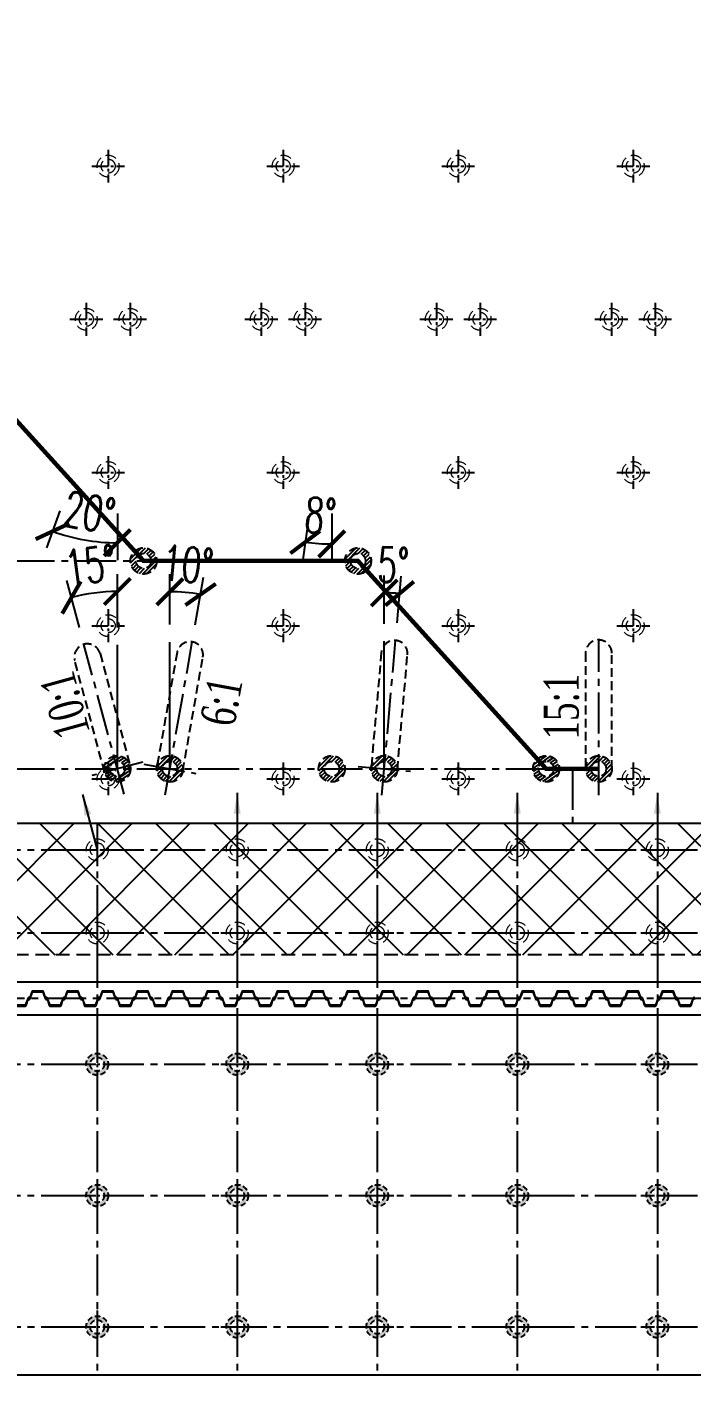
# Model space of a CAD drawing. Extents: x -64479 to 90650, y -38385 to 38270.
# Drawn here: x -25657 to -24139, y 9968 to 13048 of the extents above; entities that cross this region are included whole.
import ezdxf
from ezdxf.enums import TextEntityAlignment as Align

# ---------------------------------------------------------------- set-up
doc = ezdxf.new("R2010")
doc.units = 0
doc.header["$MEASUREMENT"] = 0
for name, pattern in [('CENTER', [2, 1.25, -0.25, 0.25, -0.25]), ('CENTER2', [1.125, 0.75, -0.125, 0.125, -0.125]), ('HIDDEN', [0.375, 0.25, -0.125])]:
    doc.linetypes.add(name, pattern=pattern)
doc.layers.get('0').update_dxf_attribs({"linetype": 'CONTINUOUS'})
for name, color, linetype in [('BORDER', 2, 'CONTINUOUS'), ('CENTER', 9, 'CENTER2'), ('Coc', 2, 'CONTINUOUS'), ('Cochh', 7, 'CONTINUOUS'), ('Cu', 230, 'CONTINUOUS'), ('Dam', 4, 'CONTINUOUS'), ('DIMENSION', 4, 'CONTINUOUS'), ('HATCH', 7, 'CONTINUOUS'), ('HIDDEN', 4, 'HIDDEN'), ('STEEL', 1, 'CONTINUOUS'), ('TEXT', 3, 'CONTINUOUS')]:
    doc.layers.add(name, color=color, linetype=linetype)
doc.layers.add('KHUAT', color=235, linetype='HIDDEN', lineweight=18)
doc.styles.add('DIM', font='romans.shx', dxfattribs={"width": 0.65})
doc.styles.add('THUONG', font='vntimeh.shx')
doc.dimstyles.new('1-400', dxfattribs={"dimscale": 400, "dimtxt": 0.22, "dimasz": 0.12, "dimexe": 0.1, "dimexo": 0.1, "dimgap": 0.08, "dimtad": 1, "dimdec": 0, "dimzin": 0, "dimdsep": 46, "dimtxsty": 'DIM', "dimblk": 'ARCHTICK', "dimcen": 0.15, "dimdle": 0.1, "dimclrd": 4, "dimclre": 7, "dimclrt": 2, "dimaunit": 1, "dimadec": 0, "dimazin": 0, "dimtfac": 1, "dimtdec": 0, "dimtix": 1, "dimtmove": 1, "dimatfit": 3, "dimfxl": 1, "dimtolj": 1, "dimtzin": 0, "dimarcsym": 0})
doc.dimstyles.new('400.Ph', dxfattribs={"dimscale": 400, "dimtxt": 0.2, "dimasz": 0.15, "dimexe": 0.1, "dimexo": 0.1, "dimgap": 0.06, "dimtad": 1, "dimdec": 0, "dimzin": 0, "dimdsep": 46, "dimtxsty": 'DIM', "dimblk": 'ARCHTICK', "dimcen": 0.15, "dimdle": 0.1, "dimclrd": 256, "dimclre": 7, "dimclrt": 6, "dimadec": 0, "dimazin": 0, "dimtfac": 1, "dimtdec": 0, "dimtix": 1, "dimtmove": 0, "dimatfit": 3, "dimldrblk": 'ARCHTICK', "dimfxl": 1, "dimtolj": 1, "dimtzin": 0, "dimarcsym": 0})

# ---------------------------------------------------------------- blocks, each defined once
blk = doc.blocks.new('CocD500_HH')
at = {"layer": 'CENTER', "ltscale": 50}
for p, q in [((0, 37.5), (0, -37.5)), ((-37.5, 0), (37.5, 0))]:
    blk.add_line(p, q, dxfattribs=at)
at = {"layer": 'KHUAT', "ltscale": 100}
for radius in [25, 16]:
    blk.add_circle((0, 0), radius, dxfattribs=at)
blk = doc.blocks.new('cocD500')
at = {"layer": 'HATCH'}
blk.add_blockref('CocD500_HH', (0, 0), dxfattribs=at)
blk = doc.blocks.new('_ArchTick')
at = {"color": 0, "linetype": 'ByBlock', "const_width": 0.15}
blk.add_lwpolyline([(-0.5, -0.5), (0.5, 0.5)], dxfattribs=at)
blk = doc.blocks.new('cocbs')
at = {"layer": 'Coc'}
h = blk.add_hatch(color=256, dxfattribs=at)
h.paths.add_polyline_path([(-46596.3, 9805.7), (-46596.3, 9796.7, -0.414214), (-46580.3, 9780.7), (-46571.3, 9780.7, 0.414214)])
h.paths.add_polyline_path([(-46571.3, 9780.7), (-46580.3, 9780.7, -0.414214), (-46596.3, 9764.7), (-46596.3, 9755.7, 0.414214)])
h.paths.add_polyline_path([(-46612.3, 9780.7), (-46621.3, 9780.7, 0.414214), (-46596.3, 9755.7), (-46596.3, 9764.7, -0.414214)])
h.paths.add_polyline_path([(-46596.3, 9796.7), (-46596.3, 9805.7, 0.414214), (-46621.3, 9780.7), (-46612.3, 9780.7, -0.414214)])
at = {"layer": 'Coc', "color": 8, "linetype": 'HIDDEN', "ltscale": 50}
for radius in [25, 16]:
    blk.add_circle((-46596.3, 9780.7), radius, dxfattribs=at)
at = {"layer": 'Cochh', "linetype": 'CENTER', "ltscale": 25}
for p, q in [((-46596.3, 9818.2), (-46596.3, 9743.2)), ((-46633.8, 9780.7), (-46558.8, 9780.7))]:
    blk.add_line(p, q, dxfattribs=at)
blk = doc.blocks.new('*D34')
at = {"layer": 'DIMENSION', "color": 7, "lineweight": -2}
for p, q in [((-27171.1, 9927.7), (-27171.1, 8409.5)), ((-19981.1, 9927.7), (-19981.1, 8409.5))]:
    blk.add_line(p, q, dxfattribs=at)
at = {"layer": 'DIMENSION', "lineweight": -2}
blk.add_line((-27211.1, 8449.5), (-19941.1, 8449.5), dxfattribs=at)
at = {"layer": 'DIMENSION', "lineweight": -2, "xscale": 60, "yscale": 60, "zscale": 60, "rotation": 180}
blk.add_blockref('_ArchTick', (-27171.1, 8449.5), dxfattribs=at)
at = {"layer": 'DIMENSION', "lineweight": -2, "xscale": 60, "yscale": 60, "zscale": 60}
blk.add_blockref('_ArchTick', (-19981.1, 8449.5), dxfattribs=at)
at = {"layer": 'DIMENSION', "color": 6, "insert": (-23576.1, 8513.5), "char_height": 80, "attachment_point": 5, "style": 'DIM'}
blk.add_mtext('\\A1;7190', dxfattribs=at)
blk = doc.blocks.new('*D158')
at = {"layer": 'DIMENSION', "color": 7, "lineweight": -2}
for p, q in [((-25816.1, 9927.7), (-25816.1, 9580.6)), ((-25496.1, 9927.7), (-25496.1, 9580.6))]:
    blk.add_line(p, q, dxfattribs=at)
at = {"layer": 'DIMENSION', "lineweight": -2}
blk.add_line((-25856.1, 9620.6), (-25456.1, 9620.6), dxfattribs=at)
at = {"layer": 'DIMENSION', "lineweight": -2, "xscale": 60, "yscale": 60, "zscale": 60, "rotation": 180}
blk.add_blockref('_ArchTick', (-25816.1, 9620.6), dxfattribs=at)
at = {"layer": 'DIMENSION', "lineweight": -2, "xscale": 60, "yscale": 60, "zscale": 60}
blk.add_blockref('_ArchTick', (-25496.1, 9620.6), dxfattribs=at)
at = {"layer": 'DIMENSION', "color": 6, "insert": (-25656.1, 9684.6), "char_height": 80, "attachment_point": 5, "style": 'DIM'}
blk.add_mtext('\\A1;320', dxfattribs=at)
blk = doc.blocks.new('*D159')
at = {"layer": 'DIMENSION', "color": 7, "lineweight": -2}
for p, q in [((-25496.1, 9927.7), (-25496.1, 9580.6)), ((-25176.1, 9927.7), (-25176.1, 9580.6))]:
    blk.add_line(p, q, dxfattribs=at)
at = {"layer": 'DIMENSION', "lineweight": -2}
blk.add_line((-25536.1, 9620.6), (-25136.1, 9620.6), dxfattribs=at)
at = {"layer": 'DIMENSION', "lineweight": -2, "xscale": 60, "yscale": 60, "zscale": 60, "rotation": 180}
blk.add_blockref('_ArchTick', (-25496.1, 9620.6), dxfattribs=at)
at = {"layer": 'DIMENSION', "lineweight": -2, "xscale": 60, "yscale": 60, "zscale": 60}
blk.add_blockref('_ArchTick', (-25176.1, 9620.6), dxfattribs=at)
at = {"layer": 'DIMENSION', "color": 6, "insert": (-25336.1, 9684.6), "char_height": 80, "attachment_point": 5, "style": 'DIM'}
blk.add_mtext('\\A1;320', dxfattribs=at)
blk = doc.blocks.new('*D160')
at = {"layer": 'DIMENSION', "color": 7, "lineweight": -2}
for p, q in [((-25176.1, 9927.7), (-25176.1, 9580.6)), ((-24856.1, 9927.7), (-24856.1, 9580.6))]:
    blk.add_line(p, q, dxfattribs=at)
at = {"layer": 'DIMENSION', "lineweight": -2}
blk.add_line((-25216.1, 9620.6), (-24816.1, 9620.6), dxfattribs=at)
at = {"layer": 'DIMENSION', "lineweight": -2, "xscale": 60, "yscale": 60, "zscale": 60, "rotation": 180}
blk.add_blockref('_ArchTick', (-25176.1, 9620.6), dxfattribs=at)
at = {"layer": 'DIMENSION', "lineweight": -2, "xscale": 60, "yscale": 60, "zscale": 60}
blk.add_blockref('_ArchTick', (-24856.1, 9620.6), dxfattribs=at)
at = {"layer": 'DIMENSION', "color": 6, "insert": (-25016.1, 9684.6), "char_height": 80, "attachment_point": 5, "style": 'DIM'}
blk.add_mtext('\\A1;320', dxfattribs=at)
blk = doc.blocks.new('*D161')
at = {"layer": 'DIMENSION', "color": 7, "lineweight": -2}
for p, q in [((-24856.1, 9927.7), (-24856.1, 9580.6)), ((-24536.1, 9927.7), (-24536.1, 9580.6))]:
    blk.add_line(p, q, dxfattribs=at)
at = {"layer": 'DIMENSION', "lineweight": -2}
blk.add_line((-24896.1, 9620.6), (-24496.1, 9620.6), dxfattribs=at)
at = {"layer": 'DIMENSION', "lineweight": -2, "xscale": 60, "yscale": 60, "zscale": 60, "rotation": 180}
blk.add_blockref('_ArchTick', (-24856.1, 9620.6), dxfattribs=at)
at = {"layer": 'DIMENSION', "lineweight": -2, "xscale": 60, "yscale": 60, "zscale": 60}
blk.add_blockref('_ArchTick', (-24536.1, 9620.6), dxfattribs=at)
at = {"layer": 'DIMENSION', "color": 6, "insert": (-24696.1, 9684.6), "char_height": 80, "attachment_point": 5, "style": 'DIM'}
blk.add_mtext('\\A1;320', dxfattribs=at)
blk = doc.blocks.new('*D162')
at = {"layer": 'DIMENSION', "color": 7, "lineweight": -2}
for p, q in [((-24536.1, 9927.7), (-24536.1, 9580.6)), ((-24216.1, 9927.7), (-24216.1, 9580.6))]:
    blk.add_line(p, q, dxfattribs=at)
at = {"layer": 'DIMENSION', "lineweight": -2}
blk.add_line((-24576.1, 9620.6), (-24176.1, 9620.6), dxfattribs=at)
at = {"layer": 'DIMENSION', "lineweight": -2, "xscale": 60, "yscale": 60, "zscale": 60, "rotation": 180}
blk.add_blockref('_ArchTick', (-24536.1, 9620.6), dxfattribs=at)
at = {"layer": 'DIMENSION', "lineweight": -2, "xscale": 60, "yscale": 60, "zscale": 60}
blk.add_blockref('_ArchTick', (-24216.1, 9620.6), dxfattribs=at)
at = {"layer": 'DIMENSION', "color": 6, "insert": (-24376.1, 9684.6), "char_height": 80, "attachment_point": 5, "style": 'DIM'}
blk.add_mtext('\\A1;320', dxfattribs=at)
blk = doc.blocks.new('*D163')
at = {"layer": 'DIMENSION', "color": 7, "lineweight": -2}
for p, q in [((-24216.1, 9927.7), (-24216.1, 9580.6)), ((-23896.1, 9927.7), (-23896.1, 9580.6))]:
    blk.add_line(p, q, dxfattribs=at)
at = {"layer": 'DIMENSION', "lineweight": -2}
blk.add_line((-24256.1, 9620.6), (-23856.1, 9620.6), dxfattribs=at)
at = {"layer": 'DIMENSION', "lineweight": -2, "xscale": 60, "yscale": 60, "zscale": 60, "rotation": 180}
blk.add_blockref('_ArchTick', (-24216.1, 9620.6), dxfattribs=at)
at = {"layer": 'DIMENSION', "lineweight": -2, "xscale": 60, "yscale": 60, "zscale": 60}
blk.add_blockref('_ArchTick', (-23896.1, 9620.6), dxfattribs=at)
at = {"layer": 'DIMENSION', "color": 6, "insert": (-24056.1, 9684.6), "char_height": 80, "attachment_point": 5, "style": 'DIM'}
blk.add_mtext('\\A1;320', dxfattribs=at)
blk = doc.blocks.new('*D361')
at = {"layer": 'DIMENSION', "color": 7, "lineweight": -2}
for p, q in [((-25330.1, 11682.2), (-25330.1, 11797.3)), ((-25272, 11682), (-25252.9, 11790.5))]:
    blk.add_line(p, q, dxfattribs=at)
at = {"layer": 'DIMENSION', "lineweight": -2}
blk.add_arc((-25330.1, 11352.7), 404.6, 80, 90, dxfattribs=at)
at = {"layer": 'DIMENSION', "lineweight": -2, "xscale": 60, "yscale": 60, "zscale": 60}
for p, rotation in [((-25330.1, 11757.3), 180.0000000000001), ((-25259.8, 11751.1), 350.0000000000081)]:
    blk.add_blockref('_ArchTick', p, dxfattribs=dict(at, rotation=rotation))
at = {"layer": 'DIMENSION', "color": 6, "insert": (-25289.2, 11819.5), "char_height": 80, "attachment_point": 5, "rotation": 355, "style": 'DIM'}
blk.add_mtext('\\A1;10°', dxfattribs=at)
blk = doc.blocks.new('*D373')
at = {"layer": 'DIMENSION', "color": 7, "lineweight": -2}
for p, q in [((-25450.1, 11675.9), (-25450.1, 11797.8)), ((-25536.6, 11675.7), (-25565.3, 11782.7))]:
    blk.add_line(p, q, dxfattribs=at)
at = {"layer": 'DIMENSION', "lineweight": -2}
blk.add_arc((-25450.1, 11352.7), 405.1, 90, 105, dxfattribs=at)
at = {"layer": 'DIMENSION', "lineweight": -2, "xscale": 60, "yscale": 60, "zscale": 60}
for p, rotation in [((-25554.9, 11744), 194.999999999989), ((-25450.1, 11757.8), 359.9999999999997)]:
    blk.add_blockref('_ArchTick', p, dxfattribs=dict(at, rotation=rotation))
at = {"layer": 'DIMENSION', "color": 6, "insert": (-25511.3, 11817.8), "char_height": 80, "attachment_point": 5, "rotation": 7.5, "style": 'DIM'}
blk.add_mtext('\\A1;15°', dxfattribs=at)
blk = doc.blocks.new('*D374')
at = {"layer": 'DIMENSION', "color": 7, "lineweight": -2}
for p, q in [((-24840.1, 11684.2), (-24840.1, 11794.7)), ((-24810.9, 11685.9), (-24801.5, 11793.1))]:
    blk.add_line(p, q, dxfattribs=at)
at = {"layer": 'DIMENSION', "lineweight": -2}
blk.add_arc((-24840.1, 11352.7), 402.1, 85, 90, dxfattribs=at)
at = {"layer": 'DIMENSION', "lineweight": -2, "xscale": 60, "yscale": 60, "zscale": 60}
for p, rotation in [((-24840.1, 11754.7), 180.0000000000007), ((-24805, 11753.2), 355.000000000008)]:
    blk.add_blockref('_ArchTick', p, dxfattribs=dict(at, rotation=rotation))
at = {"layer": 'DIMENSION', "color": 6, "insert": (-24819.7, 11818.3), "char_height": 80, "attachment_point": 5, "rotation": 357.5, "style": 'DIM'}
blk.add_mtext('\\A1;5°', dxfattribs=at)
blk = doc.blocks.new('Cu thep kieu IVL')
at = {"layer": 'CENTER'}
for p, q in [((-20, 19.2), (-20, 14.8)), ((20, 19.2), (20, 14.8))]:
    blk.add_line(p, q, dxfattribs=at)
at = {"layer": 'Cu', "color": 1}
blk.add_lwpolyline([(-11.6, 2.3, 0.331206), (-10.7, 1.6), (10.7, 1.6, 0.331206), (11.6, 2.3), (18.1, 18.4, -0.331206), (19.1, 19.2), (20.3, 19.2, -0.223582), (21.5, 18.6, -0.452935), (21.1, 16.7), (20, 16.2, -0.518485), (19.2, 16.4, -0.300037), (19.7, 16.9), (20.7, 17.4, 0.427626), (20.8, 18.1, 0.215462), (20.3, 18.4), (19.5, 18.4, 0.331206), (18.7, 17.8), (13.4, 1.3, -0.331206), (11.7, 0), (-11.7, 0, -0.331206), (-13.4, 1.3), (-18.7, 17.8, 0.331206), (-19.5, 18.4), (-20.3, 18.4, 0.215462), (-20.8, 18.1, 0.427626), (-20.7, 17.4), (-19.7, 16.9, -0.300037), (-19.2, 16.4, -0.518485), (-20, 16.2), (-21.1, 16.7, -0.452935), (-21.5, 18.6, -0.223582), (-20.3, 19.2), (-19.1, 19.2, -0.331206), (-18.1, 18.4)], format="xyb", close=True, dxfattribs=at)
blk = doc.blocks.new('Cu PD6')
at = {"layer": 'STEEL', "extrusion": (0, 0, -1), "zscale": -1}
for p in [(1652.5, -34), (1572.5, -34), (1492.5, -34), (1412.5, -34), (1332.5, -34), (1252.5, -34), (1172.5, -34), (1092.5, -34), (1012.5, -34), (932.5, -34), (852.5, -34), (772.5, -34), (692.5, -34), (612.5, -34), (532.5, -34), (452.5, -34), (372.5, -34), (292.5, -34), (212.5, -34), (132.5, -34)]:
    blk.add_blockref('Cu thep kieu IVL', p, dxfattribs=at)
at = {"layer": 'STEEL', "extrusion": (0, 0, -1), "zscale": -1, "rotation": 180}
for p in [(1612.5, 0), (1532.5, 0), (1452.5, 0), (1372.5, 0), (1292.5, 0), (1212.5, 0), (1132.5, 0), (1052.5, 0), (972.5, 0), (892.5, 0), (812.5, 0), (732.5, 0), (652.5, 0), (572.5, 0), (492.5, 0), (412.5, 0), (332.5, 0), (252.5, 0), (172.5, 0)]:
    blk.add_blockref('Cu thep kieu IVL', p, dxfattribs=at)
blk = doc.blocks.new('*D583')
at = {"layer": 'HATCH', "color": 7, "lineweight": -2}
for p, q in [((-25581.2, 11942.3), (-25612, 11857.7)), ((-25450.1, 11935.8), (-25450.1, 11829.2))]:
    blk.add_line(p, q, dxfattribs=at)
at = {"layer": 'HATCH', "lineweight": -2}
blk.add_arc((-25450.1, 12302.7), 433.5, 250, 270, dxfattribs=at)
at = {"layer": 'HATCH', "lineweight": -2, "xscale": 60, "yscale": 60, "zscale": 60}
for p, rotation in [((-25598.3, 11895.3), 160.0000000000068), ((-25450.1, 11869.2), 359.9999999999996)]:
    blk.add_blockref('_ArchTick', p, dxfattribs=dict(at, rotation=rotation))
at = {"layer": 'HATCH', "color": 6, "insert": (-25514.2, 11938.8), "char_height": 80, "attachment_point": 5, "rotation": 350, "style": 'DIM'}
blk.add_mtext('\\A1;20°', dxfattribs=at)
blk = doc.blocks.new('*D584')
at = {"layer": 'HATCH', "color": 7, "lineweight": -2}
for p, q in [((-25013.4, 11922.9), (-25026.4, 11831)), ((-24960.1, 11935.8), (-24960.1, 11826.4))]:
    blk.add_line(p, q, dxfattribs=at)
at = {"layer": 'HATCH', "lineweight": -2}
blk.add_arc((-24960.1, 12302.7), 436.3, 262, 270, dxfattribs=at)
at = {"layer": 'HATCH', "lineweight": -2, "xscale": 60, "yscale": 60, "zscale": 60}
for p, rotation in [((-25020.8, 11870.6), 172.0000000000078), ((-24960.1, 11866.4), 360)]:
    blk.add_blockref('_ArchTick', p, dxfattribs=dict(at, rotation=rotation))
at = {"layer": 'HATCH', "color": 6, "insert": (-24986, 11931.3), "char_height": 80, "attachment_point": 5, "rotation": 356, "style": 'DIM'}
blk.add_mtext('\\A1;8°', dxfattribs=at)

msp = doc.modelspace()

# ---------------------------------------------------------------- hatches: boundary and pattern name
at = {"layer": 'Dam'}
h = msp.add_hatch(dxfattribs=at)
h.set_pattern_fill('ANSI37', color=8, scale=750, style=0)
h.set_pattern_definition([(45, (0, -11350.51), (-66.29126, 66.29126), []), (135, (0, -11350.51), (-66.29126, -66.29126), [])])
h.paths.add_polyline_path([(-22738.1, 11227.7), (-35456.2, 11227.7), (-35456.2, 10927.7), (-22738.1, 10927.7)])
h.paths.add_polyline_path([(-15077.1, 10927.7), (-15077.1, 11227.7), (-22738.1, 11227.7), (-22738.1, 10927.7)])
at = {"layer": 'HATCH'}
h = msp.add_hatch(dxfattribs=at)
h.set_pattern_fill('ANSI31', color=256, scale=50, style=0)
h.set_pattern_definition([(45, (-17321.3035, -7805.5305), (-4.4194174, 4.4194174), [])])
h.paths.add_polyline_path([(-25420.1, 11827.7, 1), (-25360.1, 11827.7, 1)])
h.paths.add_polyline_path([(-25373.1, 11827.7, -1), (-25407.1, 11827.7, -1)], flags=16)
h = msp.add_hatch(dxfattribs=at)
h.set_pattern_fill('ANSI31', color=256, scale=50, style=0)
h.set_pattern_definition([(45, (-16831.3035, -7805.5305), (-4.4194174, 4.4194174), [])])
h.paths.add_polyline_path([(-24930.1, 11827.7, 1), (-24870.1, 11827.7, 1)])
h.paths.add_polyline_path([(-24883.1, 11827.7, -1), (-24917.1, 11827.7, -1)], flags=16)
h = msp.add_hatch(dxfattribs=at)
h.set_pattern_fill('ANSI31', color=256, scale=50, angle=-10, style=0)
h.set_pattern_definition([(35, (-20913.159, -9383.385), (-3.5848527, 5.1197003), [])])
h.paths.add_polyline_path([(-25479.6, 11357.9, 1), (-25420.5, 11347.5, 1)])
h.paths.add_polyline_path([(-25433.3, 11349.7, -1), (-25466.8, 11355.6, -1)], flags=16)
h = msp.add_hatch(dxfattribs=at)
h.set_pattern_fill('ANSI31', color=256, scale=50, style=0)
h.set_pattern_definition([(45, (-17261.3035, -8280.5305), (-4.4194174, 4.4194174), [])])
h.paths.add_polyline_path([(-25360.1, 11352.7, 1), (-25300.1, 11352.7, 1)])
h.paths.add_polyline_path([(-25313.1, 11352.7, -1), (-25347.1, 11352.7, -1)], flags=16)
h = msp.add_hatch(dxfattribs=at)
h.set_pattern_fill('ANSI31', color=256, scale=50, style=0)
h.set_pattern_definition([(45, (-16891.3035, -8280.5305), (-4.4194174, 4.4194174), [])])
h.paths.add_polyline_path([(-24990.1, 11352.7, 1), (-24930.1, 11352.7, 1)])
h.paths.add_polyline_path([(-24943.1, 11352.7, -1), (-24977.1, 11352.7, -1)], flags=16)
h = msp.add_hatch(dxfattribs=at)
h.set_pattern_fill('ANSI31', color=256, scale=50, style=0)
h.set_pattern_definition([(45, (-16771.3035, -8280.5305), (-4.4194174, 4.4194174), [])])
h.paths.add_polyline_path([(-24870.1, 11352.7, 1), (-24810.1, 11352.7, 1)])
h.paths.add_polyline_path([(-24823.1, 11352.7, -1), (-24857.1, 11352.7, -1)], flags=16)
h = msp.add_hatch(dxfattribs=at)
h.set_pattern_fill('ANSI31', color=256, scale=50, angle=-10, style=0)
h.set_pattern_definition([(35, (-19933.159, -9383.385), (-3.5848527, 5.1197003), [])])
h.paths.add_polyline_path([(-24499.6, 11357.9, 1), (-24440.5, 11347.5, 1)])
h.paths.add_polyline_path([(-24453.3, 11349.7, -1), (-24486.8, 11355.6, -1)], flags=16)
h = msp.add_hatch(dxfattribs=at)
h.set_pattern_fill('ANSI31', color=256, scale=50, style=0)
h.set_pattern_definition([(45, (-16281.3035, -8280.5305), (-4.4194174, 4.4194174), [])])
h.paths.add_polyline_path([(-24380.1, 11352.7, 1), (-24320.1, 11352.7, 1)])
h.paths.add_polyline_path([(-24333.1, 11352.7, -1), (-24367.1, 11352.7, -1)], flags=16)

# ---------------------------------------------------------------- linework, layer by layer
at = {"layer": 'BORDER'}
for p, q in [((-19981.1, 11227.7), (-27171.1, 11227.7)), ((-19981.1, 11227.7), (-27171.1, 11227.7)), ((-19981.1, 9967.7), (-27171.1, 9967.7))]:
    msp.add_line(p, q, dxfattribs=at)
msp.add_lwpolyline([(-20393.1, 13627.7), (-20393.1, 11227.7), (-27937.1, 11227.7), (-27937.1, 13627.7)], dxfattribs=at)
at = {"layer": 'CENTER', "ltscale": 125}
for p, q in [((-27937.1, 11827.7), (-24900.1, 11827.7)), ((-25340.5, 11293.6), (-25278.9, 11642.7)), ((-24845.3, 11292.9), (-24814.4, 11646)), ((-24350.1, 11292.7), (-24350.1, 11647.1)), ((-25434.5, 11294.7), (-25526.3, 11637.1)), ((-25392.1, 11368.2), (-25508, 11337.2)), ((-27937.1, 11352.7), (-24350.1, 11352.7)), ((-25389.2, 11363.1), (-25271, 11342.3)), ((-24899.8, 11357.9), (-24780.3, 11347.5)), ((-24410.1, 11352.7), (-24410.1, 11227.7)), ((-25496.1, 11227.7), (-25496.1, 9967.7)), ((-25176.1, 11227.7), (-25176.1, 9967.7)), ((-24856.1, 11227.7), (-24856.1, 9967.7)), ((-24536.1, 11227.7), (-24536.1, 9967.7)), ((-24216.1, 11227.7), (-24216.1, 9967.7)), ((-27171.1, 11167.7), (-19981.1, 11167.9)), ((-27171.1, 10977.7), (-19981.1, 10977.7)), ((-13006, 10827.8), (-46828.1, 10827.8)), ((-27171.1, 10677.7), (-19981.1, 10677.7)), ((-27171.1, 10377.7), (-19981.1, 10377.7)), ((-27171, 10077.7), (-19981, 10077.7))]:
    msp.add_line(p, q, dxfattribs=at)
at = {"layer": 'Dam', "ltscale": 200}
for p, q in [((-12966.9, 10865.2), (-46787.1, 10865.2)), ((-13045.1, 10790.2), (-46787.1, 10790.2))]:
    msp.add_line(p, q, dxfattribs=at)
at = {"layer": 'DIMENSION'}
for p, q in [((-24840.1, 11352.7), (-24840.1, 11644.2)), ((-25450.1, 11352.7), (-25450.1, 11635.9)), ((-25330.1, 11352.7), (-25330.1, 11642.2))]:
    msp.add_line(p, q, dxfattribs=at)
at = {"layer": 'HIDDEN', "ltscale": 100, "const_width": 10}
msp.add_lwpolyline([(-27880.1, 13352.7), (-27760.1, 13352.7), (-27340.1, 12887.7), (-27340.1, 12829.7), (-26860.1, 12827.7), (-26310.1, 12302.7), (-25940.1, 12302.7), (-25820.1, 12302.7), (-25390.1, 11827.7), (-24900.1, 11827.7), (-24470.1, 11352.7), (-24350.1, 11352.7)], dxfattribs=at)
at = {"layer": 'HIDDEN', "ltscale": 80}
for points in [[(-25300.5, 11347.5), (-25254.6, 11607.9, 1), (-25313.7, 11618.3), (-25359.6, 11357.9)], [(-24810.2, 11350.1), (-24787.1, 11613.5, 1), (-24846.9, 11618.7), (-24870, 11355.3)], [(-24320.1, 11352.7), (-24320.1, 11617.1, 1), (-24380.1, 11617.1), (-24380.1, 11352.7)], [(-25479.1, 11344.9), (-25547.5, 11600.4, -1), (-25489.5, 11615.9), (-25421.1, 11360.5)]]:
    msp.add_lwpolyline(points, format="xyb", dxfattribs=at)
for centre, radius in [((-25390.1, 11827.7), 30), ((-25390.1, 11827.7), 17), ((-24900.1, 11827.7), 30), ((-24900.1, 11827.7), 17), ((-25450.1, 11352.7), 30), ((-25450.1, 11352.7), 17), ((-25330.1, 11352.7), 30), ((-25330.1, 11352.7), 17), ((-24960.1, 11352.7), 30), ((-24960.1, 11352.7), 17), ((-24840.1, 11352.7), 30), ((-24840.1, 11352.7), 17), ((-24470.1, 11352.7), 30), ((-24470.1, 11352.7), 17), ((-24350.1, 11352.7), 30), ((-24350.1, 11352.7), 17)]:
    msp.add_circle(centre, radius, dxfattribs=at)
at = {"layer": 'STEEL', "color": 1, "linetype": 'HIDDEN', "ltscale": 125}
msp.add_line((-19981.1, 10927.7), (-27171.1, 10927.7), dxfattribs=at)

# ---------------------------------------------------------------- block references
at = {"layer": 'Coc'}
for p in [(21100.2, 897), (21420.2, 897), (21740.2, 897), (22060.2, 897), (22380.2, 897), (21100.2, 597), (21420.2, 597), (21740.2, 597), (22060.2, 597), (22380.2, 597), (21100.2, 297), (21420.2, 297), (21740.2, 297), (22060.2, 297), (22380.2, 297)]:
    msp.add_blockref('cocbs', p, dxfattribs=at)
at = {"layer": 'Cochh'}
for p in [(-25471.1, 12729.7), (-25071.1, 12729.7), (-24671.1, 12729.7), (-24271.1, 12729.7), (-25521.1, 12379.7), (-25421.1, 12379.7), (-25121.1, 12379.7), (-25021.1, 12379.7), (-24721.1, 12379.7), (-24621.1, 12379.7), (-24321.1, 12379.7), (-24221.1, 12379.7), (-25471.1, 12029.7), (-25071.1, 12029.7), (-24671.1, 12029.7), (-24271.1, 12029.7), (-25471.1, 11679.7), (-25071.1, 11679.7), (-24671.1, 11679.7), (-24271.1, 11679.7), (-25471.1, 11329.7), (-25071.1, 11329.7), (-24671.1, 11329.7), (-24271.1, 11329.7)]:
    msp.add_blockref('cocD500', p, dxfattribs=at)
at = {"layer": 'DIMENSION'}
msp.add_blockref('Cu PD6', (-24019.6, 10844.8), dxfattribs=at)
at = {"layer": 'HATCH'}
for p in [(-25496.1, 11167.7), (-25176.1, 11167.7), (-24856.1, 11167.7), (-24536.1, 11167.7), (-24216.1, 11167.7), (-25496.1, 10977.7), (-25176.1, 10977.7), (-24856.1, 10977.7), (-24536.1, 10977.7), (-24216.1, 10977.7)]:
    msp.add_blockref('CocD500_HH', p, dxfattribs=at)

# ---------------------------------------------------------------- texts
at = {"layer": 'TEXT', "style": 'THUONG', "width": 0.7}
for s, rotation, p in [('10:1', 105.4291, (-25488.6, 11442.2)), ('6:1', 79.5709, (-25159.6, 11441.8)), ('15:1', 90, (-24371.9, 11419.8))]:
    msp.add_text(s, height=80, rotation=rotation, dxfattribs=at).set_placement(p, align=Align.BOTTOM_LEFT)

# ---------------------------------------------------------------- dimensions: what is measured, and where the dimension line sits
at = {"layer": 'DIMENSION'}
for base, line1, line2, picture, middle in [((-25485.4, 11756.3), ((-25450.1, 11352.7), (-25450.1, 11635.9)), ((-25434.5, 11294.7), (-25526.3, 11637.1)), '*D373', (-25511.3, 11817.8)), ((-25283.1, 11754.5), ((-25340.5, 11293.6), (-25278.9, 11642.7)), ((-25330.1, 11352.7), (-25330.1, 11642.2)), '*D361', (-25289.2, 11819.5)), ((-24816.7, 11754.1), ((-24845.3, 11292.9), (-24814.4, 11646)), ((-24840.1, 11352.7), (-24840.1, 11644.2)), '*D374', (-24819.7, 11818.3))]:
    dim = msp.add_angular_dim_2l(base=base, line1=line1, line2=line2, dimstyle='400.Ph', dxfattribs=at)
    dim.commit()
    dim.dimension.update_dxf_attribs({"geometry": picture, "text_midpoint": middle})
for base, p1, p2, picture, middle in [((-19981.1, 8449.5), (-27171.1, 9967.7), (-19981.1, 9967.7), '*D34', (-23576.1, 8513.5)), ((-25496.1, 9620.6), (-25816.1, 9967.7), (-25496.1, 9967.7), '*D158', (-25656.1, 9684.6)), ((-25176.1, 9620.6), (-25496.1, 9967.7), (-25176.1, 9967.7), '*D159', (-25336.1, 9684.6)), ((-24856.1, 9620.6), (-25176.1, 9967.7), (-24856.1, 9967.7), '*D160', (-25016.1, 9684.6)), ((-24536.1, 9620.6), (-24856.1, 9967.7), (-24536.1, 9967.7), '*D161', (-24696.1, 9684.6)), ((-24216.1, 9620.6), (-24536.1, 9967.7), (-24216.1, 9967.7), '*D162', (-24376.1, 9684.6)), ((-23896.1, 9620.6), (-24216.1, 9967.7), (-23896.1, 9967.7), '*D163', (-24056.1, 9684.6))]:
    dim = msp.add_linear_dim(base=base, p1=p1, p2=p2, dimstyle='400.Ph', override={"dimtmove": 1}, dxfattribs=at)
    dim.commit()
    dim.dimension.update_dxf_attribs({"geometry": picture, "text_midpoint": middle})
at = {"layer": 'HATCH'}
for base, line1, line2, picture, middle in [((-25550, 11880.9), ((-25450.1, 12302.7), (-25450.1, 11975.8)), ((-25426.1, 12368.5), (-25567.6, 11979.9)), '*D583', (-25514.2, 11938.8)), ((-25000.6, 11868.3), ((-24960.1, 12302.7), (-24960.1, 11975.8)), ((-24951.7, 12362.1), (-25007.9, 11962.5)), '*D584', (-24986, 11931.3))]:
    dim = msp.add_angular_dim_2l(base=base, line1=line1, line2=line2, dimstyle='400.Ph', dxfattribs=at)
    dim.commit()
    dim.dimension.update_dxf_attribs({"geometry": picture, "text_midpoint": middle})

# ---------------------------------------------------------------- leaders
at = {"layer": 'TEXT'}
for points in [[(-25529.8, 11293.7), (-25496.1, 11167.7)], [(-25176.1, 11298.1), (-25176.1, 11167.7)], [(-24856.1, 11298.1), (-24856.1, 11167.7)], [(-24536.1, 11298.1), (-24536.1, 11167.7)], [(-24216.1, 11298.1), (-24216.1, 11167.7)]]:
    msp.add_leader(points, dimstyle='1-400', override={"dimgap": 0.08, "dimtad": 0}, dxfattribs=at)

doc.saveas('drawing.dxf')
